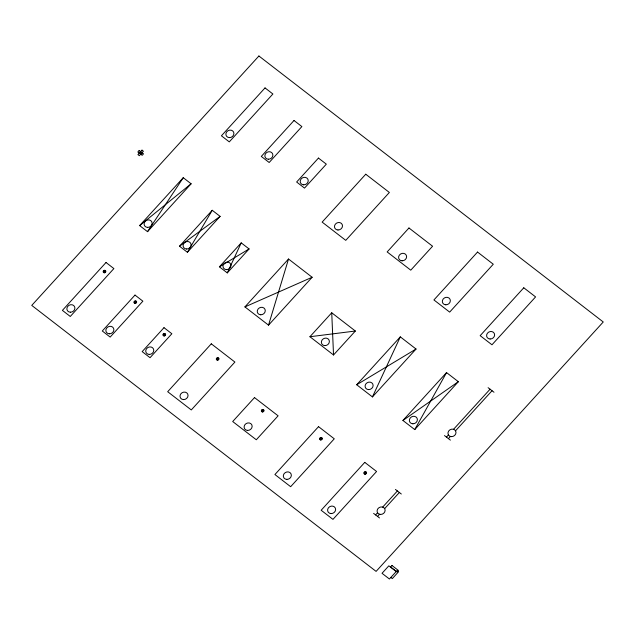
<?xml version="1.0" encoding="UTF-8"?>
<svg xmlns="http://www.w3.org/2000/svg" width="635" height="635" viewBox="0 0 635 635"><rect width="100%" height="100%" fill="white"/><g stroke="black" fill="none" stroke-linecap="round" stroke-linejoin="round"><path stroke-width="0.95" d="M268.526 325.144L288.52 259.017L312.134 277.257L268.526 325.144L244.912 306.903L288.52 259.017M227.282 272.899L241.221 242.872L249.087 248.952L227.282 272.899L219.408 266.819L241.221 242.872M372.435 396.915L400.304 336.867L416.044 349.028L372.435 396.915L356.695 384.754L400.304 336.867M414.742 429.585L446.548 372.586L458.351 381.698L414.742 429.585L402.931 420.465L446.548 372.586M187.396 252.285L212.233 210.288L220.107 216.368L187.396 252.285L179.522 246.205L212.233 210.288M147.511 231.672L183.253 177.705L191.119 183.785L147.511 231.672L139.636 225.592L183.253 177.705M139.216 153.043L140.549 151.567M140.78 154.249L142.113 152.781M309.928 336.733L331.732 312.785L355.346 331.026L333.534 354.973L309.928 336.733L355.346 331.026M375.579 514.906L377.555 512.739M382.691 507.095L397.391 490.966M446.453 437.094L448.429 434.927M453.565 429.284L490.069 389.207M377.547 516.43L379.524 514.263M384.659 508.619L399.359 492.482M448.421 438.61L450.398 436.443M455.533 430.8L492.038 390.723M139.636 225.592L191.119 183.785M179.522 246.205L220.107 216.368M402.931 420.465L458.351 381.698M219.408 266.819L249.087 248.952M356.695 384.754L416.044 349.028M244.912 306.903L312.134 277.257M488.101 387.683L493.998 392.247M444.484 435.57L450.39 440.134M395.422 489.442L401.32 494.006M373.61 513.39L379.516 517.946M396.224 571.524L388.842 565.825L382.024 573.302L389.406 579.001L397.026 570.667L398.502 571.81L392.327 578.588L390.85 577.453M331.732 312.785L333.534 354.973M103.838 271.526C105.315 273.558 105.37 269.256 103.838 271.526M104.172 271.526L104.839 271.486L104.172 271.526M134.636 302.109C136.192 304.117 135.969 299.934 134.636 302.109M134.969 302.117L135.636 302.101L134.969 302.093M163.624 334.701C164.909 336.772 165.362 332.502 163.624 334.653M163.949 334.701L164.624 334.661L163.957 334.677M216.98 358.918C218.369 360.942 218.567 356.799 216.995 358.831M217.313 358.918L217.98 358.902L217.321 358.878M262.001 410.694C263.287 412.79 263.7 408.527 262.009 410.647M262.334 410.694L263.001 410.654L262.342 410.67M320.286 438.714C321.699 440.777 321.755 436.555 320.286 438.714M320.619 438.714L321.286 438.674L320.619 438.714M364.553 472.908C365.8 475.02 366.268 470.781 364.561 472.869M364.887 472.916L365.554 472.877L364.895 472.892M139.168 150.503L137.827 151.971L142.161 155.321L143.502 153.853L139.168 150.503M142.002 150.146L137.938 154.607L139.327 155.678L143.391 151.217L142.002 150.146M258.905 55.999L31.75 305.403L376.095 571.389L603.25 321.977L258.905 55.999M106.021 262.501L62.405 310.388L70.279 316.468L113.887 268.581L106.021 262.501M265.025 87.916L221.417 135.803L229.283 141.883L272.899 93.996L265.025 87.916M135.001 295.084L102.291 331.002L110.165 337.082L142.875 301.165L135.001 295.084M294.013 120.499L261.302 156.416L269.169 162.496L301.879 126.579L294.013 120.499M163.989 327.668L142.177 351.615L150.05 357.695L171.855 333.748L163.989 327.668M318.452 158.075L296.64 182.015L304.514 188.095L326.319 164.155L318.452 158.075M211.288 343.821L167.68 391.708L191.286 409.94L234.902 362.053L211.288 343.821M365.752 174.22L322.143 222.107L345.757 240.347L389.366 192.461L365.752 174.22M254.5 397.589L232.696 421.529L256.302 439.769L278.114 415.822L254.5 397.589M408.964 227.989L387.159 251.928L410.766 270.169L432.578 246.229L408.964 227.989M318.532 426.649L274.915 474.536L290.655 486.696L334.272 438.809L318.532 426.649M477.536 252.063L433.927 299.95L449.667 312.11L493.276 264.224L477.536 252.063M364.768 462.367L321.159 510.254L332.962 519.374L376.579 471.487L364.768 462.367M523.78 287.782L480.163 335.669L491.974 344.789L535.583 296.902L523.78 287.782M391.985 565.499L390.62 566.999L397.081 571.984L398.447 570.492L391.985 565.499M337.979 229.997A4.112 3.659 -27.6 0 0 342.194 224.465A4.112 3.659 -27.6 0 0 335.296 224.25A4.112 3.659 -27.6 0 0 337.979 229.997M268.359 159.226A4.112 3.659 -27.6 0 0 272.574 153.694A4.112 3.659 -27.6 0 0 265.676 153.48A4.112 3.659 -27.6 0 0 268.359 159.226M229.386 137.612A4.112 3.659 -27.6 0 0 233.601 132.08A4.112 3.659 -27.6 0 0 226.695 131.874A4.112 3.659 -27.6 0 0 229.386 137.612M303.705 184.825A4.112 3.659 -27.6 0 0 307.919 179.292A4.112 3.659 -27.6 0 0 301.014 179.078A4.112 3.659 -27.6 0 0 303.705 184.825M402.09 260.818A4.112 3.659 -27.6 0 0 406.305 255.286A4.112 3.659 -27.6 0 0 399.399 255.079A4.112 3.659 -27.6 0 0 402.09 260.818M445.826 304.808A4.112 3.659 -27.6 0 0 450.04 299.268A4.112 3.659 -27.6 0 0 443.143 299.061A4.112 3.659 -27.6 0 0 445.826 304.808M490.101 339.003A4.112 3.659 -27.6 0 0 494.316 333.462A4.112 3.659 -27.6 0 0 487.41 333.256A4.112 3.659 -27.6 0 0 490.101 339.003M147.606 227.401A4.112 3.659 -27.6 0 0 151.821 221.869A4.112 3.659 -27.6 0 0 144.923 221.655A4.112 3.659 -27.6 0 0 147.606 227.401M186.587 249.015A4.112 3.659 -27.6 0 0 190.802 243.475A4.112 3.659 -27.6 0 0 183.896 243.268A4.112 3.659 -27.6 0 0 186.587 249.015M226.473 269.629A4.112 3.659 -27.6 0 0 230.688 264.089A4.112 3.659 -27.6 0 0 223.782 263.882A4.112 3.659 -27.6 0 0 226.473 269.629M260.747 314.793A4.112 3.659 -27.6 0 0 264.962 309.261A4.112 3.659 -27.6 0 0 258.064 309.055A4.112 3.659 -27.6 0 0 260.747 314.793M324.858 345.623A4.112 3.659 -27.6 0 0 329.073 340.082A4.112 3.659 -27.6 0 0 322.167 339.876A4.112 3.659 -27.6 0 0 324.858 345.623M368.594 389.604A4.112 3.659 -27.6 0 0 372.808 384.064A4.112 3.659 -27.6 0 0 365.911 383.858A4.112 3.659 -27.6 0 0 368.594 389.604M412.869 423.799A4.112 3.659 -27.6 0 0 417.084 418.267A4.112 3.659 -27.6 0 0 410.178 418.052A4.112 3.659 -27.6 0 0 412.869 423.799M70.374 312.206A4.112 3.659 -27.6 0 0 74.589 306.665A4.112 3.659 -27.6 0 0 67.683 306.459A4.112 3.659 -27.6 0 0 70.374 312.206M104.378 272.471A1.024 0.913 -27.6 0 0 105.426 271.089A1.024 0.913 -27.6 0 0 103.703 271.034A1.024 0.913 -27.6 0 0 104.378 272.471M104.33 272.78A1.373 1.222 -27.6 0 0 105.735 270.939A1.373 1.222 -27.6 0 0 103.434 270.867A1.373 1.222 -27.6 0 0 104.33 272.78M109.355 333.812A4.112 3.659 -27.6 0 0 113.57 328.279A4.112 3.659 -27.6 0 0 106.664 328.065A4.112 3.659 -27.6 0 0 109.355 333.812M135.176 303.062A1.024 0.913 -27.6 0 0 136.231 301.673A1.024 0.913 -27.6 0 0 134.501 301.625A1.024 0.913 -27.6 0 0 135.176 303.062M135.136 303.371A1.373 1.222 -27.6 0 0 136.541 301.53A1.373 1.222 -27.6 0 0 134.239 301.458A1.373 1.222 -27.6 0 0 135.136 303.371M149.241 354.425A4.112 3.659 -27.6 0 0 153.456 348.885A4.112 3.659 -27.6 0 0 146.55 348.678A4.112 3.659 -27.6 0 0 149.241 354.425M164.155 335.645A1.024 0.913 -27.6 0 0 165.211 334.256A1.024 0.913 -27.6 0 0 163.489 334.208A1.024 0.913 -27.6 0 0 164.155 335.645M164.116 335.955A1.373 1.222 -27.6 0 0 165.521 334.113A1.373 1.222 -27.6 0 0 163.219 334.042A1.373 1.222 -27.6 0 0 164.116 335.955M183.515 399.598A4.112 3.659 -27.6 0 0 187.73 394.057A4.112 3.659 -27.6 0 0 180.832 393.851A4.112 3.659 -27.6 0 0 183.515 399.598M217.472 360.18A1.373 1.222 -27.6 0 0 218.877 358.33A1.373 1.222 -27.6 0 0 216.583 358.259A1.373 1.222 -27.6 0 0 217.472 360.18M217.519 359.862A1.024 0.913 -27.6 0 0 218.575 358.481A1.024 0.913 -27.6 0 0 216.845 358.426A1.024 0.913 -27.6 0 0 217.519 359.862M247.626 430.419A4.112 3.659 -27.6 0 0 251.841 424.886A4.112 3.659 -27.6 0 0 244.935 424.672A4.112 3.659 -27.6 0 0 247.626 430.419M262.541 411.639A1.024 0.913 -27.6 0 0 263.596 410.25A1.024 0.913 -27.6 0 0 261.874 410.202A1.024 0.913 -27.6 0 0 262.541 411.639M262.501 411.948A1.373 1.222 -27.6 0 0 263.906 410.107A1.373 1.222 -27.6 0 0 261.604 410.035A1.373 1.222 -27.6 0 0 262.501 411.948M286.822 479.393A4.112 3.659 -27.6 0 0 291.036 473.853A4.112 3.659 -27.6 0 0 284.131 473.647A4.112 3.659 -27.6 0 0 286.822 479.393M320.818 439.658A1.024 0.913 -27.6 0 0 321.874 438.277A1.024 0.913 -27.6 0 0 320.151 438.221A1.024 0.913 -27.6 0 0 320.818 439.658M320.778 439.968A1.373 1.222 -27.6 0 0 322.183 438.126A1.373 1.222 -27.6 0 0 319.881 438.055A1.373 1.222 -27.6 0 0 320.778 439.968M331.097 513.588A4.112 3.659 -27.6 0 0 335.312 508.056A4.112 3.659 -27.6 0 0 328.406 507.841A4.112 3.659 -27.6 0 0 331.097 513.588M365.093 473.853A1.024 0.913 -27.6 0 0 366.149 472.472A1.024 0.913 -27.6 0 0 364.426 472.416A1.024 0.913 -27.6 0 0 365.093 473.853M365.054 474.17A1.373 1.222 -27.6 0 0 366.458 472.321A1.373 1.222 -27.6 0 0 364.157 472.257A1.373 1.222 -27.6 0 0 365.054 474.17M451.469 436.626A4.112 3.659 -27.6 0 0 455.684 431.086A4.112 3.659 -27.6 0 0 448.786 430.879A4.112 3.659 -27.6 0 0 451.469 436.626M380.603 514.437A4.112 3.659 -27.6 0 0 384.81 508.905A4.112 3.659 -27.6 0 0 377.912 508.691A4.112 3.659 -27.6 0 0 380.603 514.437"/></g></svg>
